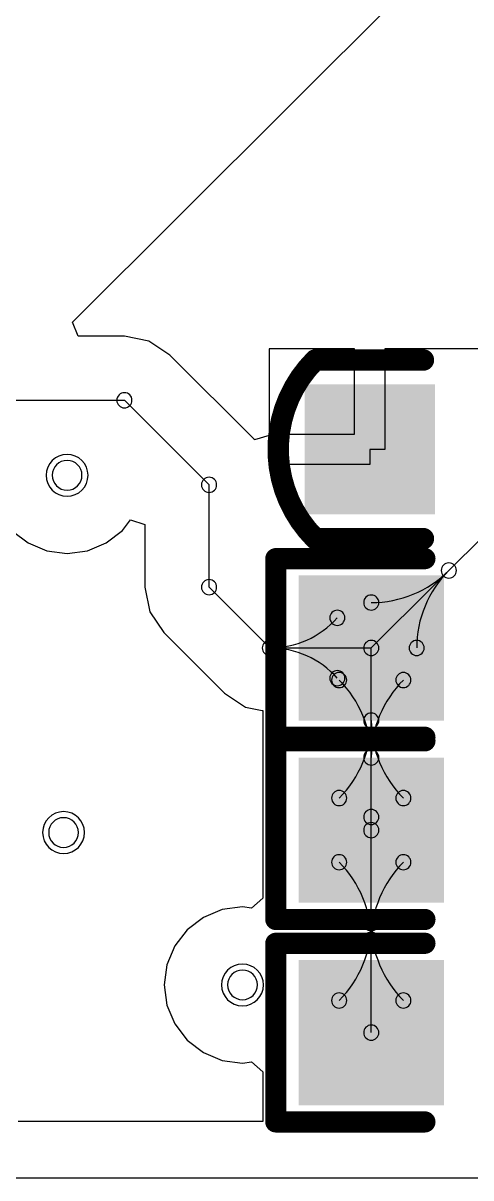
# Model space of a CAD drawing. Header units: inches. Extents: x 32166 to 66782, y 2386 to 7162.
# Drawn here: x 33697.75 to 33714.64, y 2886.55 to 2930.19 of the extents above; entities that cross this region are included whole.
import ezdxf

# ---------------------------------------------------------------- set-up
doc = ezdxf.new("R2010")
doc.units = ezdxf.units.IN
doc.header["$LTSCALE"] = 0.64311
doc.header["$MEASUREMENT"] = 0
for name, color, linetype in [('BOTTOMLAYER', 5, 'CONTINUOUS'), ('BOTTOMOVERLAY', 54, 'CONTINUOUS'), ('BOTTOMPASTE', 16, 'CONTINUOUS'), ('BOTTOMSOLDER', 6, 'CONTINUOUS'), ('KEEPOUTLAYER', 6, 'CONTINUOUS'), ('MULTILAYER', 9, 'CONTINUOUS')]:
    doc.layers.add(name, color=color, linetype=linetype)

msp = doc.modelspace()

# ---------------------------------------------------------------- linework, layer by layer
at = {"layer": 'BOTTOMLAYER'}
for p, q in [((33699.609, 2918.885), (33723.046, 2942.322)), ((33699.828, 2918.357), (33699.609, 2918.885)), ((33701.568, 2918.357), (33699.828, 2918.357)), ((33702.493, 2918.173), (33701.568, 2918.357)), ((33703.277, 2917.649), (33702.493, 2918.173)), ((33706.473, 2914.454), (33703.277, 2917.649)), ((33710.255, 2917.885), (33707.026, 2917.885)), ((33707.026, 2917.885), (33707.026, 2914.656)), ((33710.255, 2914.656), (33710.255, 2917.885)), ((33721.826, 2917.885), (33711.398, 2917.885)), ((33711.398, 2917.885), (33711.398, 2914.084)), ((33692.748, 2915.939), (33701.568, 2915.939)), ((33701.568, 2915.939), (33704.763, 2912.744)), ((33707.026, 2914.61), (33706.479, 2914.445)), ((33707.026, 2914.656), (33710.255, 2914.656)), ((33707.026, 2913.526), (33707.026, 2914.61)), ((33706.479, 2914.445), (33706.473, 2914.454)), ((33711.398, 2914.084), (33710.827, 2914.084)), ((33710.827, 2914.084), (33710.827, 2913.513)), ((33710.883, 2906.579), (33718.026, 2913.723)), ((33707.028, 2913.513), (33707.026, 2913.526)), ((33710.827, 2913.513), (33707.028, 2913.513)), ((33704.763, 2908.874), (33704.763, 2912.744)), ((33700.881, 2910.548), (33701.493, 2911.017)), ((33701.493, 2911.017), (33701.804, 2911.422)), ((33701.804, 2911.422), (33702.345, 2911.239)), ((33702.345, 2911.239), (33702.345, 2908.874)), ((33697.346, 2910.997), (33697.931, 2910.548)), ((33697.931, 2910.548), (33698.643, 2910.253)), ((33698.643, 2910.253), (33699.406, 2910.153)), ((33699.406, 2910.153), (33700.17, 2910.253)), ((33700.17, 2910.253), (33700.881, 2910.548)), ((33702.345, 2908.874), (33702.529, 2907.949)), ((33704.763, 2908.874), (33707.058, 2906.579)), ((33702.529, 2907.949), (33703.053, 2907.164)), ((33703.053, 2907.164), (33705.348, 2904.87)), ((33707.058, 2906.579), (33710.883, 2906.579)), ((33710.883, 2899.694), (33710.883, 2906.579)), ((33705.348, 2904.87), (33706.132, 2904.345)), ((33706.132, 2904.345), (33706.768, 2904.219)), ((33706.768, 2904.219), (33706.797, 2904.213)), ((33706.797, 2904.213), (33706.797, 2902.493)), ((33706.797, 2902.493), (33706.797, 2897.126)), ((33710.883, 2899.694), (33710.883, 2900.191)), ((33710.883, 2892.044), (33710.883, 2899.694)), ((33706.797, 2897.126), (33706.367, 2896.75)), ((33705.26, 2896.694), (33704.548, 2896.4)), ((33706.024, 2896.795), (33705.26, 2896.694)), ((33706.367, 2896.75), (33706.024, 2896.795)), ((33704.548, 2896.4), (33703.937, 2895.931)), ((33703.937, 2895.931), (33703.469, 2895.32)), ((33703.469, 2895.32), (33703.174, 2894.608)), ((33703.174, 2894.608), (33703.073, 2893.845)), ((33703.073, 2893.845), (33703.174, 2893.081)), ((33703.174, 2893.081), (33703.469, 2892.37)), ((33703.469, 2892.37), (33703.937, 2891.759)), ((33703.937, 2891.759), (33704.548, 2891.29)), ((33704.548, 2891.29), (33705.26, 2890.995)), ((33705.26, 2890.995), (33706.024, 2890.894)), ((33706.024, 2890.894), (33706.367, 2890.94)), ((33706.367, 2890.94), (33706.797, 2890.563)), ((33706.797, 2890.563), (33706.797, 2888.681)), ((33706.797, 2888.681), (33697.563, 2888.681))]:
    msp.add_line(p, q, dxfattribs=at)
for centre, radius, start, end in [((33701.568, 2915.939), 0.286, 0, 180), ((33701.568, 2915.939), 0.286, 0, 180), ((33701.568, 2915.939), 0.286, 180, 0), ((33701.568, 2915.939), 0.286, 180, 0), ((33699.406, 2913.103), 0.562, 0, 180), ((33699.406, 2913.103), 0.562, 180, 0), ((33704.763, 2912.744), 0.286, 0, 180), ((33704.763, 2912.744), 0.286, 0, 180), ((33704.763, 2912.744), 0.286, 180, 0), ((33704.763, 2912.744), 0.286, 180, 0), ((33713.81, 2909.506), 0.286, 0, 180), ((33713.81, 2909.506), 0.286, 0, 180), ((33710.883, 2912.433), 4.139, 270, 315), ((33716.736, 2906.579), 4.139, 135, 180), ((33713.81, 2909.506), 0.286, 180, 0), ((33713.81, 2909.506), 0.286, 180, 0), ((33704.763, 2908.874), 0.286, 0, 180), ((33704.763, 2908.874), 0.286, 0, 180), ((33704.763, 2908.874), 0.286, 180, 0), ((33704.763, 2908.874), 0.286, 180, 0), ((33710.883, 2908.294), 0.286, 0, 180), ((33709.603, 2907.72), 0.286, 0, 180), ((33709.603, 2907.72), 0.286, 0, 180), ((33710.883, 2908.294), 0.286, 180, 0), ((33707.058, 2909.988), 3.409, 270, 318.289), ((33707.058, 2909.988), 3.409, 270, 318.289), ((33709.603, 2907.72), 0.286, 180, 0), ((33709.603, 2907.72), 0.286, 180, 0), ((33707.058, 2906.579), 0.286, 0, 180), ((33707.058, 2906.579), 0.286, 0, 180), ((33707.058, 2906.579), 0.286, 0, 180), ((33707.058, 2906.579), 0.286, 0, 180), ((33707.058, 2906.579), 0.286, 0, 180), ((33707.058, 2906.579), 0.286, 0, 180), ((33710.883, 2906.579), 0.286, 0, 180), ((33710.883, 2906.579), 0.286, 0, 180), ((33710.883, 2906.579), 0.286, 0, 180), ((33712.597, 2906.579), 0.286, 0, 180), ((33707.058, 2906.579), 0.286, 180, 0), ((33707.058, 2906.579), 0.286, 180, 0), ((33707.058, 2906.579), 0.286, 180, 0), ((33707.058, 2906.579), 0.286, 180, 0), ((33707.058, 2906.579), 0.286, 180, 0), ((33707.058, 2906.579), 0.286, 180, 0), ((33707.058, 2903.17), 3.409, 41.711, 90), ((33707.058, 2903.17), 3.409, 41.711, 90), ((33710.883, 2906.579), 0.286, 180, 0), ((33710.883, 2906.579), 0.286, 180, 0), ((33710.883, 2906.579), 0.286, 180, 0), ((33712.597, 2906.579), 0.286, 180, 0), ((33709.603, 2905.438), 0.286, 0, 180), ((33709.603, 2905.438), 0.286, 0, 180), ((33709.603, 2905.438), 0.286, 180, 0), ((33709.603, 2905.438), 0.286, 180, 0), ((33709.67, 2905.367), 0.286, 0, 180), ((33709.67, 2905.367), 0.286, 0, 180), ((33709.67, 2905.367), 0.286, 180, 0), ((33709.67, 2905.367), 0.286, 180, 0), ((33706.744, 2902.44), 4.139, 360, 45), ((33706.744, 2902.44), 4.139, 360, 45), ((33715.022, 2902.44), 4.139, 135, 180), ((33715.022, 2902.44), 4.139, 135, 180), ((33712.095, 2905.367), 0.286, 0, 180), ((33712.095, 2905.367), 0.286, 0, 180), ((33712.095, 2905.367), 0.286, 180, 0), ((33712.095, 2905.367), 0.286, 180, 0), ((33710.883, 2903.834), 0.286, 0, 180), ((33710.883, 2903.834), 0.286, 0, 180), ((33706.744, 2903.834), 4.139, 315, 0), ((33710.883, 2903.834), 0.286, 180, 0), ((33710.883, 2903.834), 0.286, 180, 0), ((33715.022, 2903.834), 4.139, 180, 225), ((33710.883, 2902.44), 0.286, 0, 180), ((33710.883, 2902.44), 0.286, 0, 180), ((33710.883, 2902.44), 0.286, 0, 180), ((33710.883, 2902.44), 0.286, 0, 180), ((33710.883, 2902.44), 0.286, 180, 0), ((33710.883, 2902.44), 0.286, 180, 0), ((33710.883, 2902.44), 0.286, 180, 0), ((33710.883, 2902.44), 0.286, 180, 0), ((33709.67, 2900.907), 0.286, 0, 180), ((33712.095, 2900.907), 0.286, 0, 180), ((33709.67, 2900.907), 0.286, 180, 0), ((33712.095, 2900.907), 0.286, 180, 0), ((33699.273, 2899.604), 0.562, 0, 180), ((33710.883, 2900.191), 0.286, 0, 180), ((33710.883, 2900.191), 0.286, 180, 0), ((33710.883, 2899.694), 0.286, 0, 180), ((33710.883, 2899.694), 0.286, 0, 180), ((33710.883, 2899.694), 0.286, 0, 180), ((33710.883, 2899.694), 0.286, 180, 0), ((33710.883, 2899.694), 0.286, 180, 0), ((33710.883, 2899.694), 0.286, 180, 0), ((33699.273, 2899.604), 0.562, 180, 0), ((33709.67, 2898.482), 0.286, 0, 180), ((33709.67, 2898.482), 0.286, 0, 180), ((33709.67, 2898.482), 0.286, 0, 180), ((33709.67, 2898.482), 0.286, 0, 180), ((33709.67, 2898.482), 0.286, 180, 0), ((33709.67, 2898.482), 0.286, 180, 0), ((33709.67, 2898.482), 0.286, 180, 0), ((33709.67, 2898.482), 0.286, 180, 0), ((33706.744, 2895.555), 4.139, 360, 45), ((33706.744, 2895.555), 4.139, 360, 45), ((33706.744, 2895.555), 4.139, 360, 45), ((33706.744, 2895.555), 4.139, 360, 45), ((33715.022, 2895.555), 4.139, 135, 180), ((33715.022, 2895.555), 4.139, 135, 180), ((33715.022, 2895.555), 4.139, 135, 180), ((33715.022, 2895.555), 4.139, 135, 180), ((33712.095, 2898.482), 0.286, 0, 180), ((33712.095, 2898.482), 0.286, 0, 180), ((33712.095, 2898.482), 0.286, 0, 180), ((33712.095, 2898.482), 0.286, 0, 180), ((33712.095, 2898.482), 0.286, 180, 0), ((33712.095, 2898.482), 0.286, 180, 0), ((33712.095, 2898.482), 0.286, 180, 0), ((33712.095, 2898.482), 0.286, 180, 0), ((33706.744, 2896.184), 4.139, 315, 0), ((33706.744, 2896.184), 4.139, 315, 0), ((33706.744, 2896.184), 4.139, 315, 0), ((33710.883, 2896.184), 0.286, 0, 180), ((33710.883, 2896.184), 0.286, 0, 180), ((33710.883, 2896.184), 0.286, 0, 180), ((33710.883, 2896.184), 0.286, 0, 180), ((33710.883, 2896.184), 0.286, 0, 180), ((33710.883, 2896.184), 0.286, 0, 180), ((33710.883, 2896.184), 0.286, 180, 0), ((33710.883, 2896.184), 0.286, 180, 0), ((33710.883, 2896.184), 0.286, 180, 0), ((33710.883, 2896.184), 0.286, 180, 0), ((33710.883, 2896.184), 0.286, 180, 0), ((33710.883, 2896.184), 0.286, 180, 0), ((33715.022, 2896.184), 4.139, 180, 225), ((33715.022, 2896.184), 4.139, 180, 225), ((33715.022, 2896.184), 4.139, 180, 225), ((33710.883, 2895.555), 0.286, 0, 180), ((33710.883, 2895.555), 0.286, 0, 180), ((33710.883, 2895.555), 0.286, 0, 180), ((33710.883, 2895.555), 0.286, 0, 180), ((33710.883, 2895.555), 0.286, 0, 180), ((33710.883, 2895.555), 0.286, 0, 180), ((33710.883, 2895.555), 0.286, 0, 180), ((33710.883, 2895.555), 0.286, 0, 180), ((33710.883, 2895.555), 0.286, 180, 0), ((33710.883, 2895.555), 0.286, 180, 0), ((33710.883, 2895.555), 0.286, 180, 0), ((33710.883, 2895.555), 0.286, 180, 0), ((33710.883, 2895.555), 0.286, 180, 0), ((33710.883, 2895.555), 0.286, 180, 0), ((33710.883, 2895.555), 0.286, 180, 0), ((33710.883, 2895.555), 0.286, 180, 0), ((33706.024, 2893.845), 0.562, 0, 180), ((33706.024, 2893.845), 0.562, 180, 0), ((33709.67, 2893.257), 0.286, 0, 180), ((33709.67, 2893.257), 0.286, 0, 180), ((33709.67, 2893.257), 0.286, 0, 180), ((33709.67, 2893.257), 0.286, 180, 0), ((33709.67, 2893.257), 0.286, 180, 0), ((33709.67, 2893.257), 0.286, 180, 0), ((33712.095, 2893.257), 0.286, 0, 180), ((33712.095, 2893.257), 0.286, 0, 180), ((33712.095, 2893.257), 0.286, 0, 180), ((33712.095, 2893.257), 0.286, 180, 0), ((33712.095, 2893.257), 0.286, 180, 0), ((33712.095, 2893.257), 0.286, 180, 0), ((33710.883, 2892.044), 0.286, 0, 180), ((33710.883, 2892.044), 0.286, 180, 0)]:
    msp.add_arc(centre, radius, start, end, dxfattribs=at)
for points in [[(33708.826, 2912.084), (33712.826, 2912.084), (33708.826, 2916.085), (33712.826, 2916.085)], [(33708.597, 2904.293), (33713.169, 2904.293), (33708.597, 2908.865), (33713.169, 2908.865)], [(33708.597, 2897.408), (33713.169, 2897.408), (33708.597, 2901.98), (33713.169, 2901.98)], [(33708.597, 2889.758), (33713.169, 2889.758), (33708.597, 2894.33), (33713.169, 2894.33)]]:
    msp.add_solid(points, dxfattribs=at)
at = {"layer": 'BOTTOMOVERLAY', "const_width": 0.81}
msp.add_lwpolyline([(33708.768, 2910.71, -0.414214), (33708.768, 2917.46)], format="xyb", dxfattribs=at)
at = {"layer": 'BOTTOMOVERLAY'}
for points, const_width in [([(33712.851, 2917.46), (33708.768, 2917.46)], 0.81), ([(33712.851, 2910.71), (33708.768, 2910.71)], 0.81), ([(33707.283, 2903.204), (33707.283, 2909.954)], 0.8), ([(33707.283, 2909.954), (33712.908, 2909.954)], 0.8), ([(33707.283, 2903.204), (33712.908, 2903.204)], 0.8), ([(33707.283, 2903.069), (33707.283, 2896.319)], 0.8), ([(33707.283, 2903.069), (33712.908, 2903.069)], 0.8), ([(33707.283, 2896.319), (33712.908, 2896.319)], 0.8), ([(33707.283, 2888.669), (33707.283, 2895.419)], 0.8), ([(33707.283, 2895.419), (33712.908, 2895.419)], 0.8), ([(33707.283, 2888.669), (33712.908, 2888.669)], 0.8)]:
    msp.add_lwpolyline(points, dxfattribs=dict(at, const_width=const_width))
for points, const_width in [([(33708.768, 2917.257, 1), (33708.768, 2917.662, 1)], 0.405), ([(33708.768, 2917.257, 1), (33708.768, 2917.662, 1)], 0.405), ([(33712.851, 2917.257, 1), (33712.851, 2917.662, 1)], 0.405), ([(33708.768, 2910.507, 1), (33708.768, 2910.912, 1)], 0.405), ([(33708.768, 2910.507, 1), (33708.768, 2910.912, 1)], 0.405), ([(33712.851, 2910.507, 1), (33712.851, 2910.912, 1)], 0.405), ([(33707.283, 2909.754, 1), (33707.283, 2910.154, 1)], 0.4), ([(33707.283, 2909.754, 1), (33707.283, 2910.154, 1)], 0.4), ([(33712.908, 2909.754, 1), (33712.908, 2910.154, 1)], 0.4), ([(33707.283, 2903.004, 1), (33707.283, 2903.404, 1)], 0.4), ([(33707.283, 2903.004, 1), (33707.283, 2903.404, 1)], 0.4), ([(33712.908, 2903.004, 1), (33712.908, 2903.404, 1)], 0.4), ([(33707.283, 2902.869, 1), (33707.283, 2903.269, 1)], 0.4), ([(33707.283, 2902.869, 1), (33707.283, 2903.269, 1)], 0.4), ([(33712.908, 2902.869, 1), (33712.908, 2903.269, 1)], 0.4), ([(33707.283, 2896.119, 1), (33707.283, 2896.519, 1)], 0.4), ([(33707.283, 2896.119, 1), (33707.283, 2896.519, 1)], 0.4), ([(33712.908, 2896.119, 1), (33712.908, 2896.519, 1)], 0.4), ([(33707.283, 2895.219, 1), (33707.283, 2895.619, 1)], 0.4), ([(33707.283, 2895.219, 1), (33707.283, 2895.619, 1)], 0.4), ([(33712.908, 2895.219, 1), (33712.908, 2895.619, 1)], 0.4), ([(33707.283, 2888.469, 1), (33707.283, 2888.869, 1)], 0.4), ([(33707.283, 2888.469, 1), (33707.283, 2888.869, 1)], 0.4), ([(33712.908, 2888.469, 1), (33712.908, 2888.869, 1)], 0.4)]:
    msp.add_lwpolyline(points, format="xyb", close=True, dxfattribs=dict(at, const_width=const_width))
at = {"layer": 'BOTTOMPASTE'}
for points in [[(33708.826, 2912.084), (33712.826, 2912.084), (33708.826, 2916.085), (33712.826, 2916.085)], [(33708.597, 2904.293), (33713.169, 2904.293), (33708.597, 2908.865), (33713.169, 2908.865)], [(33708.597, 2897.408), (33713.169, 2897.408), (33708.597, 2901.98), (33713.169, 2901.98)], [(33708.597, 2889.758), (33713.169, 2889.758), (33708.597, 2894.33), (33713.169, 2894.33)]]:
    msp.add_solid(points, dxfattribs=at)
at = {"layer": 'BOTTOMSOLDER'}
for centre, start, end in [((33699.406, 2913.103), 0, 180), ((33699.406, 2913.103), 180, 0), ((33699.273, 2899.604), 0, 180), ((33699.273, 2899.604), 180, 0), ((33706.024, 2893.845), 0, 180), ((33706.024, 2893.845), 180, 0)]:
    msp.add_arc(centre, 0.791, start, end, dxfattribs=at)
for points in [[(33708.369, 2911.627), (33713.283, 2911.627), (33708.369, 2916.542), (33713.283, 2916.542)], [(33708.14, 2903.836), (33713.626, 2903.836), (33708.14, 2909.322), (33713.626, 2909.322)], [(33708.14, 2896.951), (33713.626, 2896.951), (33708.14, 2902.438), (33713.626, 2902.438)], [(33708.14, 2889.301), (33713.626, 2889.301), (33708.14, 2894.788), (33713.626, 2894.788)]]:
    msp.add_solid(points, dxfattribs=at)
at = {"layer": 'KEEPOUTLAYER'}
msp.add_line((32666.613, 2886.554), (34174.114, 2886.554), dxfattribs=at)
at = {"layer": 'MULTILAYER'}
for centre, start, end in [((33699.406, 2913.103), 0, 180), ((33699.406, 2913.103), 180, 0), ((33699.273, 2899.604), 0, 180), ((33699.273, 2899.604), 180, 0), ((33706.024, 2893.845), 0, 180), ((33706.024, 2893.845), 180, 0)]:
    msp.add_arc(centre, 0.562, start, end, dxfattribs=at)

doc.saveas('drawing.dxf')
